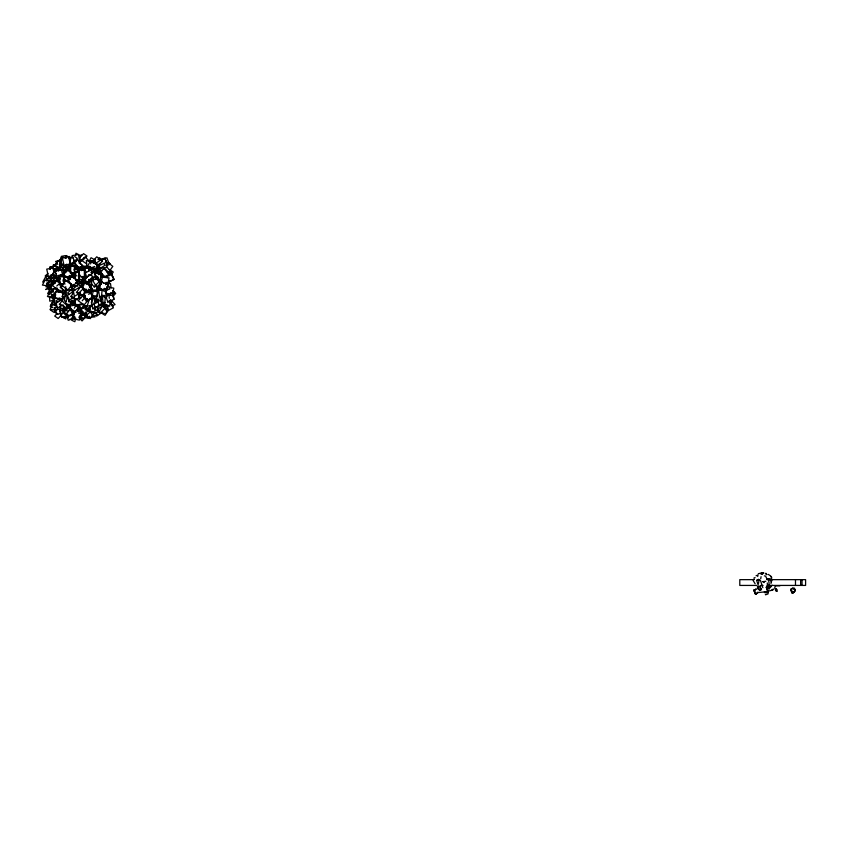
<?xml version="1.0" encoding="UTF-8"?>
<svg xmlns="http://www.w3.org/2000/svg" width="848" height="848" viewBox="0 0 848 848"><rect width="100%" height="100%" fill="white"/><g stroke="black" fill="none" stroke-linecap="round" stroke-linejoin="round"><path stroke-width="1.27" d="M766.974 590.028L767.366 587.717C764.461 587.314 769.104 586.413 766.836 589.583M49.46 289.2L49.544 284.472M91.595 285.055L91.711 281.483L84.249 281.78M757.561 587.441L757.476 586.657M768.065 593.155L768.171 590.939M56.964 281.6L57.123 279.13L60.272 278.875M59.72 281.801L60.038 276.851L64.247 276.512L63.77 283.932L60.611 284.186M63.452 277.275L63.844 271.095L67.003 270.841M70.469 272.272L70.861 266.092L75.069 265.753L74.592 273.173L70.384 273.512M74.624 276.522L74.857 272.812L71.709 273.067M74.857 277.444L75.165 272.494L79.373 272.166L78.896 279.586L75.748 279.84M84.546 270.597L84.705 268.127L88.913 267.798L88.68 271.508M761.069 576.682L760.698 578.845M85.51 279.49L85.977 274.54M90.174 306.117L89.74 310.559L94.7 312.965L95.368 306.319M98.156 305.354L97.605 310.898L94.626 309.456M103.032 302.98L102.82 305.206L107.781 307.612L108.003 305.397M105.353 297.203L104.696 303.86L109.668 306.276L110.325 299.62M755.356 589.678L753.893 590.187L754.476 591.756L754.126 590.653M53.647 299.482L54.177 295.782M65.052 291.585L65.752 286.656M70.766 287.514L71.285 283.815M71.995 290.08L72.345 287.61M83.072 281.631L83.486 279.13M758.472 583.647L759.034 580.244M102.004 279.204L102.417 276.755L109.021 277.879L107.77 285.235M65.55 293.853L64.278 301.029L66.473 301.422M97.944 299.726L97.488 302.174L95.294 301.771M753.978 590.409L754.921 590.282L753.999 590.346M791.566 591.872C793.028 594.936 789.265 588.364 791.672 589.339L790.802 589.254M50.106 268.986L50.562 266.696L55.152 269.208L54.473 272.643M53.011 266.919L53.456 264.629L58.046 267.141M58.597 271L59.042 268.71L63.632 271.222L62.741 275.801M65.794 257.824L66.239 255.534L70.829 258.057L69.494 264.926M75.504 255.481L75.96 253.192L80.549 255.704L79.426 261.428M66.229 316.643L65.784 318.933L61.194 316.41M73.055 305.068L73.5 302.778M771.934 579.004L771.267 582.078L771.669 580.244M92.782 293.323L93.322 290.949M770.959 583.519L771.468 581.251M79.648 318.986L80.178 316.643M56.18 271.402L56.678 269.229M72.228 317.841L71.677 320.258L74.857 321.742L75.684 318.127M62.402 269.547L62.9 267.364L70.172 269.039M755.907 594.247L758.112 592.296L757.624 592.847M100.34 267.353L99.841 269.463L101.983 271.021M76.055 269.611L76.638 267.205L70.522 265.466L69.366 270.279L69.218 267.003L61.936 267.491M100.011 280.879L101.219 275.95L104.749 277.519M105.597 284.737L106.201 282.267M91.298 302.863L92.538 297.871M95.326 301.644L95.962 299.196M110.918 292.496L110.282 294.956L105.608 292.793M74.857 299.906L73.416 305.227L77.857 304.824M99.481 281.282L101.474 274.434L95.029 272.685M98.092 291.85L96.153 298.252L100.552 301.581L102.491 295.189M769.613 587.282L769.783 586.445M767.938 590.886L767.504 592.211L766.104 592.9M72.599 317.968L74.645 311.937M86.549 265.498L85.775 267.745L87.895 268.424M795.148 590.664L794.671 588.841M794.926 590.77L792.647 593.303M82.214 269.961L83.115 267.639L86.04 271.837L83.814 277.656M769.804 587.844L770.397 586.668M758.441 579.322L758.303 580.202L759.585 579.555L756.861 580.043M88.743 268.551L89.665 266.24M90.577 263.929L91.499 261.619L97.721 264.099L94.965 271.031M100.085 286.751L99.163 289.062L105.385 291.542L108.152 284.61L101.93 282.14L101.007 284.44M67.607 297.436L65.519 302.598L69.6 306.319L72.112 300.118M769.422 586.805L769.92 585.565M84.895 266.442L83.539 269.643M89.379 316.24L88.478 318.318L84.832 317.491M86.146 307.23L85.139 309.531L91.764 312.848M100.594 301.676L102.11 298.231M105.852 305.195L104.845 307.495L99.322 304.729M110.198 302.884L111.173 300.711M757.434 586.805L759.14 589.689M50.35 305.99L53.572 299.27M71.571 265.816L74.253 260.219L76.246 261.576M55.862 309.976L54.791 312.212L57.77 314.258M82.892 260.103L83.963 257.866M74.37 308.216L75.981 304.856M77.889 309.149L78.959 306.902M92.941 270.088L94.043 267.798M104.474 288.32L103.371 290.599L98.156 286.815L100.912 281.101L104.039 283.37M769.465 587.971L768.489 589.053M88.69 289.094L86.973 292.613L84.736 291.489M105.989 291.701L107.728 288.182M61.713 260.05L59.349 264.629L65.413 266.484L66.6 264.194M79.362 317.035L81.726 312.456L75.652 310.601L72.705 316.325L75.133 317.067M765.119 592.01L764.514 592.667M769.327 588.957L769.602 588.427M59.636 260.59L61.204 257.644M51.919 275.6L54.06 271.593M108.321 283.423L109.456 281.313M50.88 287.101L51.929 285.161M69.377 268.668L70.426 266.717M61.946 314.248L64.045 310.357L68.455 310.993M42.644 282.161L46.258 275.674L50.763 277.89M60.134 267.756L61.936 264.523L67.575 267.29M51.134 284.175L54.738 277.688L58.12 279.352M50.679 288.203L47.668 293.599L49.926 294.712M53.954 300.001L50.35 306.488L52.608 307.591M62.264 311.205L64.671 306.881M100.34 285.129L96.683 291.627L94.732 290.535M758.303 580.202L758.727 579.481M77.73 286.391L77.878 285.659M794.968 591.236L794.364 591.904M84.63 269.452L86.92 265.615M768.044 593.939L765.532 594.808L765.394 594.268M88.637 268.562L89.93 266.442L93.185 269.134M88.881 270.862L90.821 267.682L94.064 270.374L92.782 272.494M102.566 305.778L99.078 311.481L105.057 315.339L108.544 309.647L106.551 308.354M55.205 270.152L52.3 274.837L56.805 276.459M84.927 266.049L83.772 267.926L80.401 266.707M59.731 261.014L60.876 259.181M102.067 298.284L103.986 295.21M64.278 306.234L62.498 309.054L59.339 306.796M107.399 284.069L109.466 280.826M107.134 284.25L108.576 282.045M91.552 304.496L87.863 310.061L82.998 306.679M760.804 586.265L758.833 586.222M63.102 294.394L65.561 290.684M63.589 298.305L59.901 303.87L65.741 307.941L68.2 304.231M73.14 293.185L71.296 295.973L77.147 300.044M70.66 304.432L72.504 301.655M77.762 299.121L80.825 294.479M755.07 589.879L755.727 589.212M756.967 593.303L757.709 592.286M793.707 592.36L794.449 591.342M54.611 265.859L58.258 260.654L61.385 262.647M99.131 298.835L97.69 300.892L91.838 296.344M105.481 313.824L107.982 310.304M106.36 264.406L107.802 262.403L112.805 266.378L108.491 272.388L103.488 268.403M85.266 278.536L81.069 284.356L82.553 285.988M98.092 273.024L99.492 271.084M110.622 303.457L111.936 301.655M111.798 274.052L113.282 272.049L109.371 269.463M73.628 266.813L75.027 264.947L78.058 269.219M50.212 281.218L45.972 286.815L49.237 287.546M49.216 287.302L52.406 283.158M85.298 291.903L86.613 290.186M90.301 305.99L88.33 308.555L85.097 307.527M62.36 268.498L64.416 265.869L66.748 269.622M771.161 578.484L770.101 579.841L768.044 579.046C769.327 581.802 770.132 587.166 766.083 587.198M753.162 580.053L754.063 578.93M791.809 588.936L792.467 588.268M85.828 268.159L87.312 266.357M97.976 259.499L99.47 257.686L102.216 260.209M81.154 287.514L84.842 283.073L91.043 285.787M65.434 295.507L61.385 300.319L66.812 305.375M62.561 310.357L64.967 307.517M78.504 297.097L80.91 294.256L84.63 297.913L82.224 300.754M53.689 283.105L49.566 287.938L53.466 290.991M60.802 287.345L62.455 285.416L56.604 280.826L52.481 285.659L58.332 290.249M88.319 299.969L84.143 304.856L78.323 300.817L82.5 295.931L87.355 299.291M84.196 268.583L85.765 266.791M770.26 587.314L772.189 585.226M74.094 278.112L76.415 275.547M113.335 295.994L115.688 293.44L112.985 290.557M51.23 278.981L54.611 275.324M97.87 266.071L102.322 261.258L96.767 256.796L92.315 261.608L94.17 263.092M87.09 315.488L82.044 320.947L79.352 318.244M54.781 270.745L58.162 267.131L59.901 268.339M64.109 271.858L66.653 269.145L68.381 270.353M79.32 258.152L83.56 253.626L87.026 256.043L85.33 257.856M86.835 265.445L85.182 267.205L79.034 263.007L81.503 260.368L86.634 263.866M55.438 310.463L53.742 312.276L50.276 309.859M57.261 313.368L54.717 316.081L58.173 318.498L61.565 314.873M50.806 279.851L53.721 276.798L55.258 278.748M80.104 267.841L82.288 265.562L77.698 259.7L74.783 262.753L78.61 267.629M95.103 270.099L96.863 268.328M757.285 593.028L755.6 594.416L754.37 591.607M95.389 270.003L99.174 266.367L95.368 269.791M59.053 292.475L60.823 290.811M58.841 298.432L56.191 300.934L57.717 302.556M72.896 288.034L67.586 293.037L69.123 294.659M82.903 307.93L84.673 306.266M90.588 311.513L85.288 316.516L83.751 314.894M794.035 592.084L792.244 593.43M76.32 271.816L78.217 270.067L79.574 272.208M89.39 281.769L94.637 276.957L99.269 281.769L94.022 286.582L90.937 283.38M47.976 273.395L45.22 275.918L46.407 277.837M55.533 270.66L60.484 266.145L65.508 271.646M53.7 277.932L56.456 275.409M80.253 261.311L85.203 256.796L89.39 261.385M769.337 587.028L766.274 587.802M93.46 260.76L94.997 259.382M98.527 264.608L100.064 263.23M62.869 284.917L60.166 287.324L65.921 292.072M757.974 579.491L756.713 580.615L758.218 585.099M95.199 269.865L99.174 266.367L96.767 265.265M56.752 286.009L59.137 283.921L63.176 290.164L60.802 292.253M83.422 269.993L86.22 267.544M73.225 285.712L73.988 285.098M87.312 292.38L89.072 290.938L93.471 295.963L88.192 300.277M77.38 308.767L79.129 307.326M80.094 317.004L84.387 313.506M83.708 268.763L85.277 267.502M756.098 593.876L755.526 594.278M792.838 592.932L791.905 592.763M108.247 272.197L110.039 270.872L106.223 266.145M112.551 294.214L114.554 292.761L113.028 291.012M62.339 275.992L64.141 274.699M95.082 270.109L100 267.491M80.984 281.282L79.394 282.416L85.097 279.034M81.122 281.462L83.602 279.702M759.448 586.774L758.515 587.113M61.151 275.399L64.194 273.268M49.64 286.688L45.559 289.507L49.364 288.606M760.826 589.985L761.483 589.54L760.338 587.41M97.255 309.435L100.986 306.987M102.237 312.371L96.651 316.039L96.142 313.887M53.392 265.625L57.611 262.986M84.185 307.57L79.436 310.474L78.376 305.057M62.031 292.995L63.939 291.829M79.065 287.483L73.363 290.959L74.423 296.376L80.136 292.899M72.409 292.136L67.649 295.04L68.709 300.457L74.423 296.98M61.957 299.45L56.254 302.937L57.314 308.354L63.028 304.877M86.57 316.156L81.811 319.06L80.963 314.725M79.521 282.554L83.613 280.094L80.528 281.79M88.531 282.151L92.379 279.872L96.1 286.147L94.181 287.281M90.344 289.56L92.262 288.426M85.966 305.768L81.164 308.577L78.864 304.432M56.509 275.399L50.043 279.098L51.336 282.479M51.601 276.363L47.234 278.748L48.537 280.836M71.444 274.402L77.338 271.212M59.848 268.085L54.166 271.116L56.53 274.095M78.885 261.767L84.567 258.735M80.995 280.01L82.903 279.024L82.426 276.724M83.952 285.013L81.726 286.115L84.715 292.115L91.393 288.776L88.393 282.787L86.178 283.9M95.718 279.533L97.933 278.42L100.933 284.409L96.481 286.635M99.375 282.458L101.601 281.345M82.341 294.521L79.012 296.185L78.005 294.182M70.946 302.407L73.172 301.305M101.251 289.009L97.923 290.673L96.926 288.68M89.729 306.202L96.396 302.863L93.407 296.874M107.579 282.585L114.141 279.331L111.639 274.339M790.728 589.466L791.894 588.491M82.245 307.432L86.125 305.513M108.735 274.582L110.876 273.533L113.939 279.48L108.597 282.098M753.914 590.028L754.519 589.816M759.363 590.579L759.978 590.282M88.521 294.256L90.768 293.185L92.909 297.966L86.146 301.178L84.005 296.397M78.027 306.859L78.578 309.34L71.804 312.541L69.674 307.76M100.647 259.838L105.088 257.813L106.074 262.435L99.417 265.477M108.141 308.343L105.83 309.403L104.887 305.651M107.579 273.512L110.94 271.996L113.049 277.752M765.829 581.283L762.416 581.717M82.606 280.455L84.789 279.522M95.538 277.943L97.88 276.978L98.962 282.002M99.746 274.381L102.089 273.406M107.431 276.363L112.116 274.434L109.943 269.94M99.195 280.879L101.537 279.904L102.078 282.426M86.178 289.094L83.835 290.058L82.479 283.773L88.33 281.345L89.697 287.631M78.122 294.139L80.465 293.164M91.234 312.742L93.577 311.767M112 305.821L115.074 304.602L111.353 300.457M100.689 260.23L106.922 257.813L109.371 264.512L106.254 265.721M91.648 267.692L94.764 266.473M767.027 578.972L768.118 578.707L766.857 578.834L767.716 579.385M756.045 575.781L758.207 574.965M79.818 255.598L81.906 254.835M105.226 283.518L107.473 282.755L109.784 289.02L105.3 290.557M107.675 294.479L112.18 292.995L114.416 299.291L107.643 301.506L106.159 297.309M94.965 300.436L97.223 299.694L99.449 305.99L92.686 308.206L91.573 305.057M98.972 305.026L102.354 303.923L100.499 298.676M110.272 301.369L112.53 300.637M62.71 294.532L64.861 293.843M92.973 262.753L95.23 262.043L95.548 264.417M755.632 589.169L757.169 588.989M792.371 588.226L793.919 588.046M89.771 261.555L94.488 260.103L95.527 263.251M68.624 258.121L72.886 256.827L73.85 260.251M68.423 265.636L74.804 263.686M49.375 282.628L47.244 283.274L49.163 290.133M57.081 306.955L54.95 307.601L56.869 314.46L61.13 313.156M106.837 284.504L110.473 283.412L111.141 287.949M66.197 270.904L69.769 269.844M60.621 259.965L55.597 261.428L57.547 264.332M82.532 295.623L84.715 295.03M81.27 297.648L74.391 299.482L76.193 305.927L83.072 304.093M66.939 309.011L60.06 310.845L61.851 317.29L67.586 315.763M54.41 299.98L49.788 301.199L49.566 296.789M76.511 309.562L78.822 308.948M99.163 260.007L105.12 258.513M93.28 270.48L95.559 269.908L96.036 272.346M90.853 272.674L94.107 271.869L95.898 279.109L89.4 280.72M77.518 285.225L71.412 286.666L72.748 293.959M56.275 291.012L59.943 290.143M71.815 289.295L65.699 290.737L67.034 298.04M54.304 298.634L56.742 298.061M69.462 258.174L71.571 257.675M69.504 319.41L73.712 318.424M764.292 591.999L772.941 590.049L771.5 589.996M77.147 269.251L81.45 268.286L81.482 270.682M78.037 270.491L82.341 269.526M53.848 280.932L47.785 282.236L49.258 286.189L51.675 285.67M758.292 573.693L761.398 573.025M64.501 277.646L69.653 276.671M54.834 282.893L50.975 283.624L52.078 285.681M754.031 577.859L755.102 577.658M76.203 273.925L74.041 274.328L74.953 276.543M95.697 270.173L97.997 269.759L98.4 274.71M50.827 275.939L48.325 276.384L46.735 269.123L52.989 268.021L54.049 272.855M59.318 277.953L56.816 278.398L55.215 271.137L61.469 270.035L62.805 276.088M54.261 280.126L51.76 280.571L52.29 282.988M67.352 306.51L73.606 305.407L72.811 301.782M63.356 317.608L68.359 316.717M764.493 591.915L758.441 592.54M94.87 269.335L99.81 268.689M92.824 268.827L95.188 268.54M100.265 268.307L106.837 267.512L106.35 260.463M92.125 316.007L97.615 315.392L96.11 312.403M95.697 268.339L100.138 267.851M105.279 302.46L103.064 302.704L102.396 296.662M107.505 302.217L109.721 301.973M101.188 304.04L103.403 303.796M95.442 306.838L97.658 306.594M88.107 309.403L90.323 309.16M92.538 308.916L94.764 308.672L94.096 302.63M87.683 317.597L95.071 316.866M87.588 298.846L85.213 299.058L83.941 292.899L91.075 292.253L92.337 298.411L89.962 298.623M74.359 303.828L69.61 304.262L70.872 310.421L73.246 310.209M80.581 275.303L78.175 275.515L79.966 282.744L83.57 282.426L82.076 276.395M65.444 279.649L63.038 279.861L63.939 283.476M54.166 274.614L50.827 274.869L51.336 279.596M69.462 276.575L73.659 276.236M60.166 284.303L62.264 284.133M51.103 278.324L46.258 278.653L46.396 280.879M54.738 280.667L57.166 280.497M65.275 308.778L71.338 308.375M60.462 309.255L54.399 309.658L54.251 307.432M69.356 315.212L72.992 314.979L72.769 311.629M77.348 267.851L82.288 267.533L82.341 270.077M53.519 291.299L51.039 291.458L50.901 285.108M73.5 286.062L74.677 286.073L74.052 285.882M75.451 283.232L82.065 282.925L82.468 286.264M74.931 300.998L69.006 301.178L68.826 297.849M80.56 315.255L82.966 315.18M772.888 589.159L773.959 589.127M761.387 572.813L763.73 572.792M89.475 299.206L91.955 299.196L91.997 305.895L84.546 305.937M754.275 579.65L739.795 579.65L739.795 585.427L756.904 585.427M766.984 579.65L805.6 579.65L805.6 585.427L766.984 585.427M760.508 585.427L763.105 585.427M779.895 585.841L776.376 585.841A1.654 1.601 53.2 0 0 775.835 588.989M777.393 591.257C774.118 590.706 777.425 592.021 776.376 589.137M761.663 573.343L763.783 573.343L761.642 573.237M88.563 279.48L93.715 279.522L93.28 277.02M92.538 295.804L97.287 295.878L97.234 289.189M87.694 290.906L95.103 291.193M760.55 589.858L758.027 588.3M97.626 289.719L102.078 290.111L101.442 297.372L99.227 297.182M94.775 296.8L97.001 296.991M91.817 261.099L86.326 260.537L87.079 267.671L89.273 267.894M98.951 281.271L102.237 281.61M97.509 288.193L99.704 288.415M761.038 574.276L762.596 574.456M53.212 268.837L56.911 269.314M764.377 575.877L765.617 576.099L766.56 578.103M72.61 266.092L77.03 266.728M62.922 269.388L67.331 270.024M51.643 281.176L45.029 280.232L42.4 285.087L47.912 285.871M53.36 292.147L50.053 291.67L47.424 296.524L54.039 297.478M56.042 305.026L52.724 304.559L50.106 309.414L56.721 310.357M79.818 276.628L84.418 277.307L84.302 270.109L78.546 269.251L78.663 276.459M68.667 301.814L70.861 302.206M109.413 287.334L113.802 288.14L112.445 295.475L108.056 294.669M106.201 277.625L102.926 277.01L100.043 271.053M78.822 317.163L82.097 317.788L80.942 315.403M72.981 302.323L75.43 302.874M66.568 258.057L61.724 256.944L60.219 263.474L62.646 264.025M76.002 312.499L73.585 311.947L72.08 318.466L79.352 320.141L80.857 313.612L78.429 313.06M771.118 577.244L771.775 577.393L770.98 576.407M80.486 279.289L82.712 279.84L81.652 286.338L79.426 285.787M101.113 312.605L104.389 313.516M82.033 266.972L85.669 268.085M49.205 297.076L54.06 298.56M75.896 280.72L80.433 282.108M88.097 261.014L94.457 263.039M74.083 277.063L69.356 275.526L67.734 278.759L70.098 279.522M75.917 282.808L78.058 283.539M77.02 279.469L79.436 280.338M76.384 266.06L82.966 268.424M86.676 299.683L88.976 300.574L86.941 306.605L80.019 303.923M93.937 271.593L99.619 273.925M768.277 574.393L770.747 576.036M91.785 261.629L89.496 260.654L91.065 257.718L95.315 260.103M762.977 581.537L763.889 581.951M63.6 293.079L57.251 290.133L53.7 293.98L55.82 294.966M98.527 273.067L101.707 274.551M775.401 590.017L776.694 590.632L777.012 589.54L775.379 588.671M793.452 588.947L792.7 588.448M794.173 588.226L794.693 589.084M66.398 306.361L69.78 308.025M101.198 303.383L106.731 306.149M83.56 294.638L85.213 295.634M56.699 267.194L58.788 268.53M100.202 274.657L102.163 275.95M108.279 262.456L110.251 263.802M95.146 270.459L97.117 271.795M97.796 287.61L99.746 288.967M90.45 290.249L92.39 291.606M91.987 311.725L93.937 313.082L90.248 318.647L84.397 314.576M61.872 296.249L63.823 297.606M79.341 259.658L81.069 260.866M74.719 256.584L77.316 258.396L72.228 263.823L69.631 262.011M69.557 278.844L65.519 275.96L63.579 279.713L65.593 281.154M94.658 263.611L90.492 260.58L87.736 266.293L89.814 267.809M765.829 574.011L766.677 574.647M71.741 276.48L77.592 281.059L73.458 285.893L67.617 281.313L73.278 274.646L67.427 270.067L63.303 274.9L67.204 277.953M62.36 276.596L60.42 275.07L56.297 279.904L58.236 281.43M59.508 292.263L54.632 288.447L50.509 293.281L55.374 297.097M96.651 271.858L99.651 274.254M794.067 589.286L794.534 589.901M105.385 292.2L108.205 294.627L105.936 298.189L103.117 295.761M83.56 294.903L85.033 296.249L83.602 294.786M83.486 294.828L85.012 296.228M95.517 269.526L97.149 271.042M82.924 296.312L84.577 297.892M83.009 296.365L84.63 297.924M66.568 305.619L70.289 309.266L65.476 314.958L63.611 313.135M103.573 306.626L105.152 308.195L100.022 313.378L98.442 311.81M82.309 295.358L84.726 297.765M87.429 308.354L89.167 310.092L84.874 313.59L80.518 309.223M82.606 294.563L85.192 297.213M88.913 280.402L90.45 282.034M74.825 290.588L73.299 288.967L78.61 283.963L83.199 288.829L77.889 293.843L76.362 292.21M70.649 296.291L72.175 297.913M59.254 304.188L60.78 305.81M94.806 274.158L98.516 278.229M761.483 589.54L760.243 587.59M83.793 295.252L85.266 296.927M769.253 578.665L769.952 579.481M765.85 573.216L766.846 574.594M769.942 579.354L770.588 580.265M102.544 261.566L101.283 259.732L95.739 263.272L99.534 268.774L105.078 265.233L103.816 263.399M755.133 583.763L753.268 580.732M57.982 289.825L59.328 291.903M67.045 315.594L68.275 317.502M52.438 295.963L53.668 297.86M77.327 268.827L78.694 270.968M67.872 264.406L69.059 266.336M52.915 300.245L54.102 302.164M66.833 267.533L68.116 269.653M110.145 301.973L113.335 307.845L106.784 311.417L105.184 308.471M59.593 298.104L60.78 300.287M77.497 282.172L74.158 276.024L69.017 276.999L70.13 279.056M73.193 275.77L69.854 269.611L64.713 270.586L65.826 272.643M71.783 286.253L68.455 280.094L63.303 281.07L64.978 284.154M64.501 277.688L62.837 274.614L57.696 275.589L58.809 277.646M61.809 285.5L59.031 280.37L53.89 281.345L54.993 283.402M59.275 292.094L57.049 287.991L51.908 288.967L53.021 291.023M769.91 585.194L770.79 586.869M755.133 593.748L754.826 592.816M97.287 308.46L98.781 311.449L92.114 314.788L90.619 311.788M106.148 275.452L107.293 277.837M85.722 311.99L86.878 314.375L82.51 313.548L80.772 309.976M76.437 304.549L78.567 309.329M67.13 315.827L68.063 317.915M111.989 304.39L113.007 306.69M792.117 591.65L792.361 592.233M755.377 592.593L755.61 593.176M792.064 590.918L791.958 591.385M95.58 268.71L97.223 273.173M106 270.205L106.742 272.303M97.743 268.222L99.969 274.519M790.866 589.71L791.11 590.664M96.025 284.811L97.827 290.09L92.315 289.942L90.513 284.663M762.871 587.749L760.465 580.477M106.276 262.011L107.442 265.519M794.746 589.36L795 590.155M63.25 305.375L64.3 308.524L59.784 308.895L60.621 315.488M66.303 288.362L67.077 290.779M767.355 587.081L767.673 588.12M69.557 256.425L70.183 258.545M107.336 282.564L108.555 286.709M91.944 297.16L92.559 299.28M112.339 293.853L113.505 298.008M100.573 299.514L101.145 301.602M97.085 299.503L97.955 302.63M72.652 311.449L74.571 318.307L68.19 320.258L66.261 313.4M52.269 294.722L54.187 301.581M99.799 279.882L100.467 282.352M110.028 300.531L110.971 304.273M757.487 575.389L757.762 576.513M91.319 270.819L91.913 273.236M78.069 271.19L77.475 268.784L73.871 269.102L75.059 273.925M73.659 284.409L74.253 286.825M61.957 291.097L62.858 294.712M106.541 287.006L107.092 289.497M79.988 261.767L78.387 254.517L72.133 255.619L72.663 258.036M56.689 269.579L55.883 265.954L49.629 267.056L50.159 269.484M93.344 295.433L94.7 301.729M77.497 307.315L78.005 309.774M58.862 298.56L59.286 300.733M77.094 304.411L77.762 308.057M53.583 294.51L55.639 305.937M763.984 581.993L764.069 582.576M95.347 269.643L95.824 272.95M74.115 297.531L74.953 304.125M108.915 294.722L109.318 298.348M767.27 582.968L767.599 586.837M77.677 307.538L77.984 311.248M755.165 591.692L755.218 592.328M105.597 289.921L105.926 294.235M68.232 264.343L68.444 267.682M53.954 302.98L54.102 305.206M51.569 294.542L51.717 296.779M46.545 283.105L46.693 285.331M81.143 308.343L81.366 312.742M59.657 263.24L59.879 267.65M65.519 258.099L65.444 255.619L61.289 256.361L61.363 258.841M90.121 290.196L90.142 292.433M802.038 579.65L802.038 585.427M800.639 579.65L800.639 585.427M795.477 579.65L795.477 585.427M55.576 291.945L55.152 298.284L62.572 298.475L63.006 292.136L55.576 291.945M767.949 590.844L767.535 592.317L767.949 590.844M80.698 286.327L77.009 291.903L82.85 295.973L86.538 290.398L80.698 286.327M89.22 274.487L84.514 280.19L88.097 282.066L92.803 276.353L89.22 274.487M66.027 280.55L61.904 285.384L67.755 289.974L71.879 285.14L66.027 280.55M68.169 307.294L63.992 312.181L69.812 316.209L73.988 311.333L68.169 307.294M104.357 268.307L100.075 271.805L105.3 277.052L109.593 273.554L104.357 268.307M90.98 269.473L84.758 273.491L86.422 277.466L92.644 273.448L90.98 269.473M68.677 256.87L62.413 257.972L64.013 265.233L70.267 264.12L68.677 256.87M105.608 289.051L98.538 289.91L99.502 296.524L106.572 295.666L105.608 289.051"/></g></svg>
